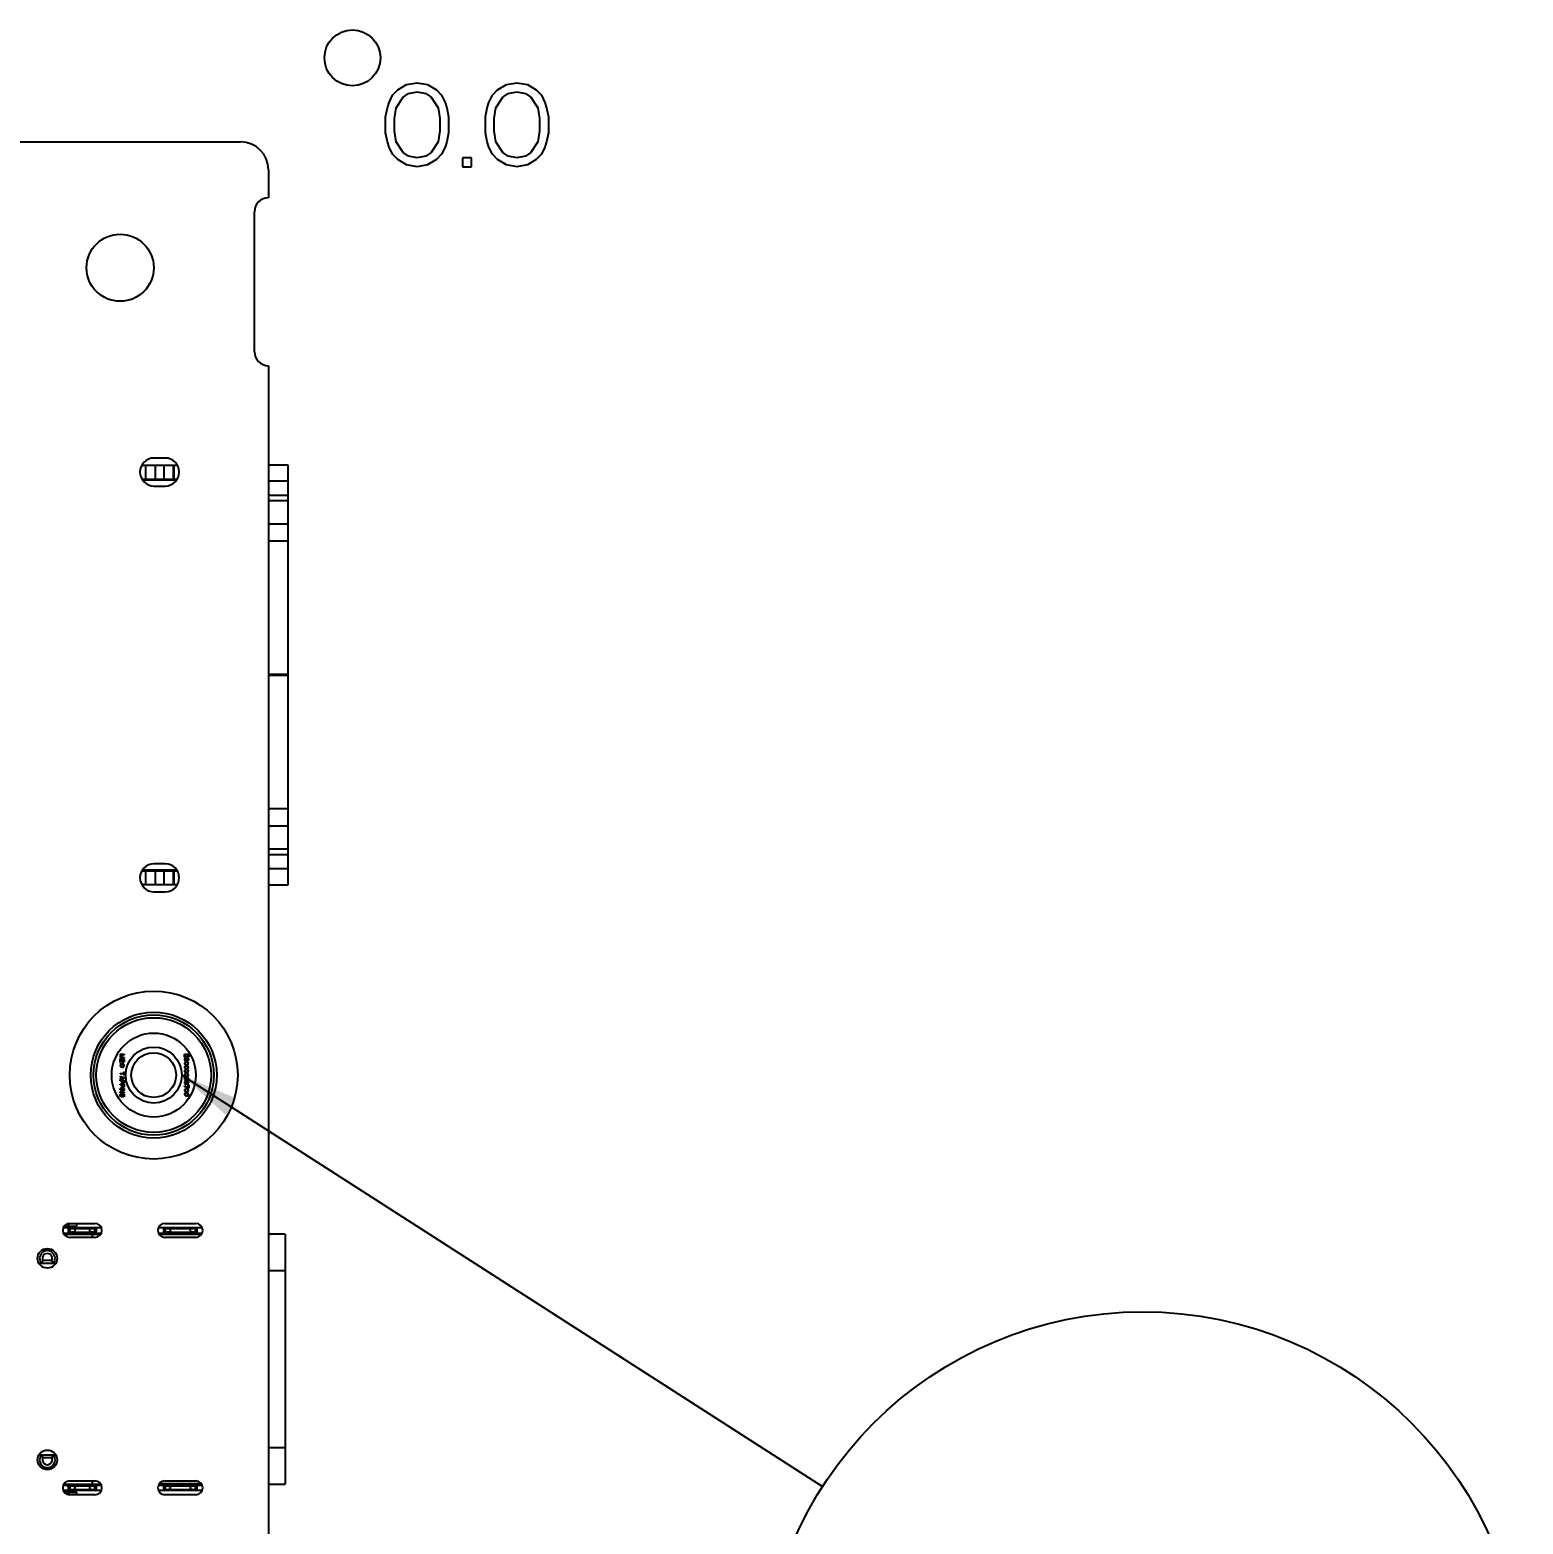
# Model space of a CAD drawing. Header units: millimetres. Extents: x 0 to 841, y 0 to 594.
# Drawn here: x 699.6 to 753, y 469 to 522.4 of the extents above; entities that cross this region are included whole.
import ezdxf

# ---------------------------------------------------------------- set-up
doc = ezdxf.new("R2010")
doc.units = ezdxf.units.MM
doc.header["$LTSCALE"] = 46.255
doc.layers.get('0').update_dxf_attribs({"linetype": 'CONTINUOUS'})
doc.layers.add('ASSEM_MEM', color=7, linetype='CONTINUOUS')
doc.layers.add('DETAIL', color=7, linetype='CONTINUOUS')
doc.styles.get("Standard").update_dxf_attribs({"font": 'txt', "width": 0.8})
doc.dimstyles.get("Standard").update_dxf_attribs({"dimtxt": 3, "dimasz": 2.1, "dimexe": 2, "dimexo": 1, "dimtad": 1, "dimzin": 0, "dimdsep": 46, "dimtxsty": 'STANDARD', "dimblk": '_FILLED', "dimblk1": '_FILLED', "dimblk2": '_FILLED', "dimcen": 0.09, "dimazin": 0, "dimtol": 1, "dimtp": 0.01, "dimtm": 0.01, "dimtfac": 1, "dimtofl": 0, "dimtmove": 0, "dimatfit": 3, "dimldrblk": '_FILLED', "dimfxl": 1, "dimtolj": 1, "dimtzin": 0, "dimarcsym": 0})

# ---------------------------------------------------------------- blocks, each defined once
blk = doc.blocks.new('_FILLED')
at = {"color": 0, "linetype": 'BYBLOCK'}
blk.add_solid([(0, 0), (-1, 0.167), (-1, -0.167)], dxfattribs=at)
blk = doc.blocks.new('BALLOON_BL30', base_point=(739.403, 462.985))
at = {"layer": 'DETAIL', "color": 7, "linetype": 'CONTINUOUS'}
blk.add_circle((739.403, 462.985), 13.593, dxfattribs=at)
at = {"layer": 'DETAIL', "color": 7, "linetype": 'CONTINUOUS', "insert": (727.403, 464.485), "char_height": 3, "width": 24, "attachment_point": 1, "line_spacing_factor": 0.9}
blk.add_mtext('Standoff 5', dxfattribs=at)

msp = doc.modelspace()

# ---------------------------------------------------------------- linework, layer by layer
at = {"layer": 'ASSEM_MEM', "color": 40, "linetype": 'CONTINUOUS'}
for p, q in [((712.609, 520.051), (712.797, 520.243)), ((712.797, 520.243), (713.109, 520.434)), ((712.984, 519.987), (713.172, 520.115)), ((713.109, 520.434), (713.484, 520.498)), ((713.172, 520.115), (713.484, 520.179)), ((713.484, 520.498), (713.859, 520.434)), ((713.484, 520.179), (713.797, 520.115)), ((713.797, 520.115), (713.984, 519.987)), ((713.859, 520.434), (714.172, 520.243)), ((714.172, 520.243), (714.359, 520.051)), ((716.172, 520.051), (716.359, 520.243)), ((716.359, 520.243), (716.672, 520.434)), ((716.547, 519.987), (716.734, 520.115)), ((716.672, 520.434), (717.047, 520.498)), ((716.734, 520.115), (717.047, 520.179)), ((717.047, 520.498), (717.422, 520.434)), ((717.047, 520.179), (717.359, 520.115)), ((717.359, 520.115), (717.547, 519.987)), ((717.422, 520.434), (717.734, 520.243)), ((717.734, 520.243), (717.922, 520.051)), ((712.359, 519.285), (712.422, 519.605)), ((712.422, 519.605), (712.484, 519.796)), ((712.484, 519.796), (712.609, 520.051)), ((712.672, 519.222), (712.734, 519.605)), ((712.734, 519.605), (712.984, 519.987)), ((713.984, 519.987), (714.234, 519.605)), ((714.234, 519.605), (714.297, 519.222)), ((714.359, 520.051), (714.484, 519.796)), ((714.484, 519.796), (714.547, 519.605)), ((714.547, 519.605), (714.609, 519.285)), ((715.922, 519.285), (715.984, 519.605)), ((715.984, 519.605), (716.047, 519.796)), ((716.047, 519.796), (716.172, 520.051)), ((716.234, 519.222), (716.297, 519.605)), ((716.297, 519.605), (716.547, 519.987)), ((717.547, 519.987), (717.797, 519.605)), ((717.797, 519.605), (717.859, 519.222)), ((717.922, 520.051), (718.047, 519.796)), ((718.047, 519.796), (718.109, 519.605)), ((718.109, 519.605), (718.172, 519.285)), ((712.359, 518.711), (712.359, 519.285)), ((712.672, 518.775), (712.672, 519.222)), ((714.297, 519.222), (714.297, 518.775)), ((714.609, 519.285), (714.609, 518.711)), ((715.922, 518.711), (715.922, 519.285)), ((716.234, 518.775), (716.234, 519.222)), ((717.859, 519.222), (717.859, 518.775)), ((718.172, 519.285), (718.172, 518.711)), ((712.422, 518.392), (712.359, 518.711)), ((712.734, 518.392), (712.672, 518.775)), ((714.297, 518.775), (714.234, 518.392)), ((714.609, 518.711), (714.547, 518.392)), ((715.984, 518.392), (715.922, 518.711)), ((716.297, 518.392), (716.234, 518.775)), ((717.859, 518.775), (717.797, 518.392)), ((718.172, 518.711), (718.109, 518.392)), ((712.484, 518.2), (712.422, 518.392)), ((712.609, 517.945), (712.484, 518.2)), ((712.984, 518.009), (712.734, 518.392)), ((713.172, 517.881), (712.984, 518.009)), ((713.984, 518.009), (713.797, 517.881)), ((714.234, 518.392), (713.984, 518.009)), ((714.484, 518.2), (714.359, 517.945)), ((714.547, 518.392), (714.484, 518.2)), ((716.047, 518.2), (715.984, 518.392)), ((716.172, 517.945), (716.047, 518.2)), ((716.547, 518.009), (716.297, 518.392)), ((716.734, 517.881), (716.547, 518.009)), ((717.547, 518.009), (717.359, 517.881)), ((717.797, 518.392), (717.547, 518.009)), ((718.047, 518.2), (717.922, 517.945)), ((718.109, 518.392), (718.047, 518.2)), ((712.797, 517.753), (712.609, 517.945)), ((713.109, 517.562), (712.797, 517.753)), ((713.484, 517.498), (713.109, 517.562)), ((713.484, 517.817), (713.172, 517.881)), ((713.797, 517.881), (713.484, 517.817)), ((713.859, 517.562), (713.484, 517.498)), ((714.172, 517.753), (713.859, 517.562)), ((714.359, 517.945), (714.172, 517.753)), ((715.422, 517.817), (715.109, 517.817)), ((715.109, 517.817), (715.109, 517.498)), ((715.109, 517.498), (715.422, 517.498)), ((715.422, 517.498), (715.422, 517.817)), ((716.359, 517.753), (716.172, 517.945)), ((716.672, 517.562), (716.359, 517.753)), ((717.047, 517.498), (716.672, 517.562)), ((717.047, 517.817), (716.734, 517.881)), ((717.359, 517.881), (717.047, 517.817)), ((717.422, 517.562), (717.047, 517.498)), ((717.734, 517.753), (717.422, 517.562)), ((717.922, 517.945), (717.734, 517.753))]:
    msp.add_line(p, q, dxfattribs=at)
at = {"layer": 'ASSEM_MEM', "color": 3, "linetype": 'CONTINUOUS'}
for p, q in [((539.172, 518.388), (707.172, 518.388)), ((708.172, 517.388), (708.172, 516.388)), ((707.672, 510.888), (707.672, 515.888)), ((708.172, 510.388), (708.172, 448.388)), ((704.482, 507.088), (704.082, 507.088)), ((704.082, 506.088), (704.482, 506.088)), ((704.482, 492.588), (704.082, 492.588)), ((704.082, 491.588), (704.482, 491.588)), ((701.072, 479.738), (701.972, 479.738)), ((704.472, 479.738), (705.572, 479.738)), ((701.972, 479.238), (701.072, 479.238)), ((705.572, 479.238), (704.472, 479.238)), ((701.072, 470.538), (701.972, 470.538)), ((704.472, 470.538), (705.572, 470.538)), ((701.972, 470.038), (701.072, 470.038)), ((705.572, 470.038), (704.472, 470.038))]:
    msp.add_line(p, q, dxfattribs=at)
at = {"layer": 'ASSEM_MEM', "color": 7, "linetype": 'CONTINUOUS'}
for p, q in [((703.661, 506.838), (704.902, 506.838)), ((703.782, 506.838), (703.782, 506.338)), ((704.132, 506.338), (704.132, 506.838)), ((704.432, 506.838), (704.432, 506.338)), ((704.782, 506.338), (704.782, 506.838)), ((704.799, 506.338), (704.799, 506.838)), ((708.872, 506.838), (708.172, 506.838)), ((708.872, 491.838), (708.872, 506.838)), ((703.661, 506.338), (704.902, 506.338)), ((703.673, 506.313), (704.89, 506.313)), ((708.172, 506.273), (708.872, 506.273)), ((708.872, 505.753), (708.172, 505.753)), ((708.172, 505.571), (708.872, 505.571)), ((708.872, 504.728), (708.172, 504.728)), ((708.172, 504.128), (708.872, 504.128)), ((708.872, 499.348), (708.172, 499.348)), ((708.172, 499.328), (708.872, 499.328)), ((708.622, 499.348), (708.622, 499.328)), ((708.872, 494.549), (708.172, 494.549)), ((708.172, 493.948), (708.872, 493.948)), ((708.872, 493.106), (708.172, 493.106)), ((708.172, 492.923), (708.872, 492.923)), ((703.661, 492.338), (704.902, 492.338)), ((704.89, 492.363), (703.673, 492.363)), ((703.782, 492.338), (703.782, 491.838)), ((704.132, 491.838), (704.132, 492.338)), ((704.432, 492.338), (704.432, 491.838)), ((704.782, 491.838), (704.782, 492.338)), ((704.799, 491.838), (704.799, 492.338)), ((708.872, 492.403), (708.172, 492.403)), ((704.902, 491.838), (703.661, 491.838)), ((708.172, 491.838), (708.872, 491.838)), ((700.849, 479.588), (702.195, 479.588)), ((700.88, 479.638), (701.322, 479.638)), ((701.022, 479.725), (701.022, 479.638)), ((701.022, 479.588), (701.022, 479.388)), ((701.032, 479.388), (701.032, 479.588)), ((701.076, 479.575), (701.054, 479.588)), ((701.076, 479.575), (701.076, 479.401)), ((701.778, 479.548), (701.266, 479.548)), ((701.266, 479.428), (701.266, 479.548)), ((701.322, 479.638), (701.322, 479.738)), ((701.778, 479.548), (701.778, 479.428)), ((701.99, 479.588), (701.967, 479.575)), ((701.967, 479.401), (701.967, 479.575)), ((702.012, 479.588), (702.012, 479.388)), ((702.022, 479.388), (702.022, 479.588)), ((704.247, 479.588), (705.795, 479.588)), ((704.422, 479.588), (704.422, 479.388)), ((704.432, 479.388), (704.432, 479.588)), ((704.476, 479.575), (704.454, 479.588)), ((704.476, 479.575), (704.476, 479.401)), ((705.378, 479.548), (704.666, 479.548)), ((704.666, 479.428), (704.666, 479.548)), ((705.378, 479.548), (705.378, 479.428)), ((705.59, 479.588), (705.567, 479.575)), ((705.567, 479.401), (705.567, 479.575)), ((705.612, 479.588), (705.612, 479.388)), ((705.622, 479.388), (705.622, 479.588)), ((700.849, 479.388), (702.195, 479.388)), ((700.86, 479.358), (702.183, 479.358)), ((701.002, 479.358), (701.002, 479.388)), ((701.054, 479.388), (701.076, 479.401)), ((701.266, 479.428), (701.778, 479.428)), ((701.282, 479.388), (701.282, 479.358)), ((701.482, 479.358), (701.482, 479.388)), ((701.872, 479.358), (701.872, 479.238)), ((701.967, 479.401), (701.99, 479.388)), ((704.247, 479.388), (705.795, 479.388)), ((704.712, 479.358), (704.26, 479.358)), ((705.712, 479.338), (704.28, 479.338)), ((704.454, 479.388), (704.476, 479.401)), ((704.666, 479.428), (705.378, 479.428)), ((704.712, 479.388), (704.712, 479.338)), ((704.912, 479.338), (704.912, 479.388)), ((705.512, 479.388), (705.512, 479.338)), ((705.567, 479.401), (705.59, 479.388)), ((705.712, 479.287), (705.712, 479.388)), ((705.783, 479.358), (705.712, 479.358)), ((708.772, 479.358), (708.172, 479.358)), ((708.772, 479.358), (708.772, 470.418)), ((699.969, 478.313), (700.575, 478.313)), ((700.43, 478.413), (700.114, 478.413)), ((708.172, 478.058), (708.772, 478.058)), ((708.772, 471.718), (708.172, 471.718)), ((699.969, 471.463), (700.575, 471.463)), ((700.43, 471.363), (700.114, 471.363)), ((701.872, 470.538), (701.872, 470.418)), ((704.28, 470.438), (705.712, 470.438)), ((704.712, 470.438), (704.712, 470.388)), ((704.912, 470.388), (704.912, 470.438)), ((705.512, 470.438), (705.512, 470.388)), ((705.712, 470.388), (705.712, 470.49)), ((700.849, 470.388), (702.195, 470.388)), ((702.195, 470.188), (700.849, 470.188)), ((700.86, 470.418), (702.183, 470.418)), ((700.88, 470.138), (701.322, 470.138)), ((701.002, 470.388), (701.002, 470.418)), ((701.022, 470.388), (701.022, 470.188)), ((701.022, 470.138), (701.022, 470.052)), ((701.032, 470.188), (701.032, 470.388)), ((701.076, 470.375), (701.054, 470.388)), ((701.054, 470.188), (701.076, 470.201)), ((701.076, 470.375), (701.076, 470.201)), ((701.778, 470.348), (701.266, 470.348)), ((701.266, 470.228), (701.266, 470.348)), ((701.266, 470.228), (701.778, 470.228)), ((701.282, 470.418), (701.282, 470.388)), ((701.322, 470.038), (701.322, 470.138)), ((701.482, 470.388), (701.482, 470.418)), ((701.778, 470.348), (701.778, 470.228)), ((701.99, 470.388), (701.967, 470.375)), ((701.967, 470.201), (701.967, 470.375)), ((701.967, 470.201), (701.99, 470.188)), ((702.012, 470.388), (702.012, 470.188)), ((702.022, 470.188), (702.022, 470.388)), ((704.247, 470.388), (705.795, 470.388)), ((705.795, 470.188), (704.247, 470.188)), ((704.26, 470.418), (704.712, 470.418)), ((704.422, 470.388), (704.422, 470.188)), ((704.432, 470.188), (704.432, 470.388)), ((704.476, 470.375), (704.454, 470.388)), ((704.454, 470.188), (704.476, 470.201)), ((704.476, 470.375), (704.476, 470.201)), ((705.378, 470.348), (704.666, 470.348)), ((704.666, 470.228), (704.666, 470.348)), ((704.666, 470.228), (705.378, 470.228)), ((705.378, 470.348), (705.378, 470.228)), ((705.59, 470.388), (705.567, 470.375)), ((705.567, 470.201), (705.567, 470.375)), ((705.567, 470.201), (705.59, 470.188)), ((705.612, 470.388), (705.612, 470.188)), ((705.622, 470.188), (705.622, 470.388)), ((705.712, 470.418), (705.783, 470.418)), ((708.172, 470.418), (708.772, 470.418))]:
    msp.add_line(p, q, dxfattribs=at)
at = {"layer": 'ASSEM_MEM', "color": 1, "linetype": 'CONTINUOUS'}
for p, q in [((702.872, 485.788), (703.022, 485.788)), ((702.872, 485.769), (702.872, 485.788)), ((702.872, 485.726), (702.99, 485.769)), ((702.99, 485.769), (702.872, 485.769)), ((702.872, 485.701), (702.872, 485.726)), ((702.99, 485.657), (702.872, 485.701)), ((702.872, 485.657), (702.99, 485.657)), ((702.872, 485.638), (702.872, 485.657)), ((703.022, 485.638), (702.872, 485.638)), ((702.872, 485.613), (702.888, 485.613)), ((702.872, 485.501), (702.872, 485.613)), ((702.888, 485.501), (702.872, 485.501)), ((702.872, 485.476), (702.888, 485.476)), ((702.872, 485.46), (702.872, 485.476)), ((702.888, 485.46), (702.872, 485.46)), ((702.875, 485.398), (702.872, 485.379)), ((702.885, 485.413), (702.875, 485.398)), ((702.894, 485.423), (702.885, 485.413)), ((703.022, 485.76), (702.888, 485.713)), ((702.888, 485.713), (703.022, 485.666)), ((702.888, 485.613), (702.968, 485.526)), ((702.888, 485.588), (702.888, 485.501)), ((702.958, 485.51), (702.888, 485.588)), ((702.888, 485.476), (702.888, 485.46)), ((702.891, 485.394), (702.888, 485.379)), ((702.897, 485.404), (702.891, 485.394)), ((702.907, 485.429), (702.894, 485.423)), ((702.917, 485.416), (702.897, 485.404)), ((702.917, 485.432), (702.907, 485.429)), ((702.933, 485.435), (702.917, 485.432)), ((702.936, 485.419), (702.917, 485.416)), ((702.961, 485.435), (702.933, 485.435)), ((702.958, 485.419), (702.936, 485.419)), ((702.968, 485.504), (702.958, 485.51)), ((702.977, 485.416), (702.958, 485.419)), ((702.977, 485.432), (702.961, 485.435)), ((702.968, 485.526), (702.98, 485.519)), ((702.98, 485.501), (702.968, 485.504)), ((702.987, 485.429), (702.977, 485.432)), ((702.996, 485.404), (702.977, 485.416)), ((702.98, 485.519), (702.987, 485.519)), ((702.987, 485.501), (702.98, 485.501)), ((702.987, 485.61), (703, 485.607)), ((702.987, 485.594), (702.987, 485.61)), ((702.996, 485.588), (702.987, 485.594)), ((702.987, 485.519), (702.996, 485.526)), ((703, 485.504), (702.987, 485.501)), ((703, 485.423), (702.987, 485.429)), ((703.003, 485.579), (702.996, 485.588)), ((702.996, 485.526), (703.003, 485.535)), ((703.003, 485.394), (702.996, 485.404)), ((703, 485.607), (703.012, 485.594)), ((703.012, 485.516), (703, 485.504)), ((703.009, 485.413), (703, 485.423)), ((703.006, 485.563), (703.003, 485.579)), ((703.003, 485.535), (703.006, 485.551)), ((703.006, 485.379), (703.003, 485.394)), ((703.006, 485.551), (703.006, 485.563)), ((703.019, 485.398), (703.009, 485.413)), ((703.012, 485.594), (703.019, 485.582)), ((703.019, 485.529), (703.012, 485.516)), ((703.019, 485.582), (703.022, 485.56)), ((703.022, 485.548), (703.019, 485.529)), ((703.022, 485.379), (703.019, 485.398)), ((703.022, 485.788), (703.022, 485.76)), ((703.022, 485.666), (703.022, 485.638)), ((703.022, 485.56), (703.022, 485.548)), ((705.172, 485.788), (705.322, 485.788)), ((705.172, 485.676), (705.172, 485.788)), ((705.191, 485.676), (705.172, 485.676)), ((705.175, 485.623), (705.172, 485.607)), ((705.172, 485.607), (705.172, 485.582)), ((705.172, 485.582), (705.175, 485.566)), ((705.175, 485.473), (705.172, 485.454)), ((705.172, 485.454), (705.175, 485.435)), ((705.185, 485.638), (705.175, 485.623)), ((705.175, 485.566), (705.181, 485.554)), ((705.185, 485.488), (705.175, 485.473)), ((705.175, 485.435), (705.185, 485.419)), ((705.181, 485.554), (705.194, 485.541)), ((705.201, 485.648), (705.185, 485.638)), ((705.194, 485.498), (705.185, 485.488)), ((705.185, 485.419), (705.194, 485.41)), ((705.191, 485.469), (705.188, 485.454)), ((705.188, 485.454), (705.191, 485.438)), ((705.242, 485.769), (705.191, 485.769)), ((705.191, 485.769), (705.191, 485.676)), ((705.191, 485.607), (705.194, 485.619)), ((705.191, 485.582), (705.191, 485.607)), ((705.194, 485.569), (705.191, 485.582)), ((705.197, 485.479), (705.191, 485.469)), ((705.191, 485.438), (705.197, 485.429)), ((705.194, 485.619), (705.204, 485.629)), ((705.201, 485.56), (705.194, 485.569)), ((705.194, 485.541), (705.207, 485.535)), ((705.207, 485.504), (705.194, 485.498)), ((705.194, 485.41), (705.207, 485.404)), ((705.217, 485.491), (705.197, 485.479)), ((705.197, 485.429), (705.217, 485.416)), ((705.213, 485.651), (705.201, 485.648)), ((705.21, 485.554), (705.201, 485.56)), ((705.204, 485.629), (705.213, 485.632)), ((705.207, 485.535), (705.223, 485.535)), ((705.217, 485.507), (705.207, 485.504)), ((705.207, 485.404), (705.217, 485.401)), ((705.22, 485.554), (705.21, 485.554)), ((705.213, 485.632), (705.213, 485.651)), ((705.233, 485.51), (705.217, 485.507)), ((705.236, 485.494), (705.217, 485.491)), ((705.217, 485.416), (705.236, 485.413)), ((705.217, 485.401), (705.233, 485.398)), ((705.229, 485.56), (705.22, 485.554)), ((705.223, 485.535), (705.236, 485.541)), ((705.236, 485.569), (705.229, 485.56)), ((705.261, 485.51), (705.233, 485.51)), ((705.233, 485.398), (705.261, 485.398)), ((705.239, 485.582), (705.236, 485.569)), ((705.236, 485.541), (705.248, 485.554)), ((705.258, 485.494), (705.236, 485.494)), ((705.236, 485.413), (705.258, 485.413)), ((705.242, 485.613), (705.239, 485.601)), ((705.239, 485.601), (705.239, 485.582)), ((705.242, 485.688), (705.242, 485.769)), ((705.261, 485.688), (705.242, 485.688)), ((705.248, 485.626), (705.242, 485.613)), ((705.261, 485.638), (705.248, 485.626)), ((705.248, 485.554), (705.255, 485.566)), ((705.255, 485.566), (705.258, 485.582)), ((705.258, 485.601), (705.261, 485.61)), ((705.258, 485.582), (705.258, 485.601)), ((705.277, 485.491), (705.258, 485.494)), ((705.258, 485.413), (705.277, 485.416)), ((705.303, 485.769), (705.261, 485.769)), ((705.261, 485.769), (705.261, 485.688)), ((705.274, 485.641), (705.261, 485.638)), ((705.261, 485.61), (705.268, 485.619)), ((705.277, 485.507), (705.261, 485.51)), ((705.261, 485.398), (705.277, 485.401)), ((705.268, 485.619), (705.277, 485.623)), ((705.287, 485.641), (705.274, 485.641)), ((705.277, 485.623), (705.284, 485.623)), ((705.287, 485.504), (705.277, 485.507)), ((705.296, 485.479), (705.277, 485.491)), ((705.277, 485.416), (705.296, 485.429)), ((705.277, 485.401), (705.287, 485.404)), ((705.284, 485.623), (705.293, 485.619)), ((705.3, 485.638), (705.287, 485.641)), ((705.293, 485.566), (705.287, 485.563)), ((705.287, 485.563), (705.287, 485.544)), ((705.287, 485.544), (705.296, 485.548)), ((705.3, 485.498), (705.287, 485.504)), ((705.287, 485.404), (705.3, 485.41)), ((705.293, 485.619), (705.3, 485.61)), ((705.3, 485.573), (705.293, 485.566)), ((705.296, 485.548), (705.309, 485.557)), ((705.303, 485.469), (705.296, 485.479)), ((705.296, 485.429), (705.303, 485.438)), ((705.312, 485.626), (705.3, 485.638)), ((705.3, 485.61), (705.303, 485.601)), ((705.303, 485.582), (705.3, 485.573)), ((705.309, 485.488), (705.3, 485.498)), ((705.3, 485.41), (705.309, 485.419)), ((705.303, 485.676), (705.303, 485.769)), ((705.322, 485.676), (705.303, 485.676)), ((705.303, 485.601), (705.303, 485.582)), ((705.306, 485.454), (705.303, 485.469)), ((705.303, 485.438), (705.306, 485.454)), ((705.309, 485.557), (705.319, 485.569)), ((705.319, 485.473), (705.309, 485.488)), ((705.309, 485.419), (705.319, 485.435)), ((705.319, 485.613), (705.312, 485.626)), ((705.322, 485.601), (705.319, 485.613)), ((705.319, 485.569), (705.322, 485.585)), ((705.322, 485.454), (705.319, 485.473)), ((705.319, 485.435), (705.322, 485.454)), ((705.322, 485.788), (705.322, 485.676)), ((705.322, 485.585), (705.322, 485.601)), ((702.872, 485.379), (702.875, 485.36)), ((702.872, 485.098), (703.006, 485.098)), ((702.872, 485.079), (702.872, 485.098)), ((703.006, 485.079), (702.872, 485.079)), ((702.872, 484.985), (702.872, 485.004)), ((702.872, 485.004), (703.022, 484.954)), ((702.91, 484.973), (702.872, 484.985)), ((703.022, 484.929), (702.872, 484.879)), ((702.872, 484.898), (702.91, 484.91)), ((702.872, 484.879), (702.872, 484.898)), ((702.872, 484.854), (703.022, 484.854)), ((702.872, 484.835), (702.872, 484.854)), ((702.875, 485.36), (702.885, 485.344)), ((702.885, 485.344), (702.894, 485.335)), ((702.888, 485.379), (702.891, 485.363)), ((702.891, 485.363), (702.897, 485.354)), ((702.894, 485.335), (702.907, 485.329)), ((702.897, 485.354), (702.917, 485.341)), ((702.907, 485.329), (702.917, 485.326)), ((702.91, 484.91), (702.91, 484.973)), ((702.917, 485.341), (702.936, 485.338)), ((702.917, 485.326), (702.933, 485.323)), ((702.923, 484.913), (702.923, 484.969)), ((702.923, 484.969), (703.009, 484.941)), ((703.009, 484.941), (702.923, 484.913)), ((702.933, 485.323), (702.961, 485.323)), ((702.936, 485.338), (702.958, 485.338)), ((702.958, 485.338), (702.977, 485.341)), ((702.961, 485.323), (702.977, 485.326)), ((702.977, 485.341), (702.996, 485.354)), ((702.977, 485.326), (702.987, 485.329)), ((702.987, 485.329), (703, 485.335)), ((702.996, 485.354), (703.003, 485.363)), ((703, 485.335), (703.009, 485.344)), ((703.003, 485.363), (703.006, 485.379)), ((703.006, 485.148), (703.022, 485.148)), ((703.006, 485.098), (703.006, 485.148)), ((703.006, 485.029), (703.006, 485.079)), ((703.022, 485.029), (703.006, 485.029)), ((703.009, 485.344), (703.019, 485.36)), ((703.019, 485.36), (703.022, 485.379)), ((703.022, 485.148), (703.022, 485.029)), ((703.022, 484.954), (703.022, 484.929)), ((703.022, 484.854), (703.022, 484.779)), ((705.175, 485.335), (705.172, 485.316)), ((705.172, 485.316), (705.175, 485.298)), ((705.175, 485.198), (705.172, 485.179)), ((705.172, 485.179), (705.175, 485.16)), ((705.175, 485.06), (705.172, 485.041)), ((705.172, 485.041), (705.175, 485.023)), ((705.175, 484.923), (705.172, 484.904)), ((705.172, 484.904), (705.175, 484.885)), ((705.185, 485.351), (705.175, 485.335)), ((705.175, 485.298), (705.185, 485.282)), ((705.185, 485.213), (705.175, 485.198)), ((705.175, 485.16), (705.185, 485.144)), ((705.185, 485.076), (705.175, 485.06)), ((705.175, 485.023), (705.185, 485.007)), ((705.185, 484.938), (705.175, 484.923)), ((705.175, 484.885), (705.185, 484.869)), ((705.194, 485.36), (705.185, 485.351)), ((705.185, 485.282), (705.194, 485.273)), ((705.194, 485.223), (705.185, 485.213)), ((705.185, 485.144), (705.194, 485.135)), ((705.194, 485.085), (705.185, 485.076)), ((705.185, 485.007), (705.194, 484.998)), ((705.194, 484.948), (705.185, 484.938)), ((705.185, 484.869), (705.194, 484.86)), ((705.191, 485.332), (705.188, 485.316)), ((705.188, 485.316), (705.191, 485.301)), ((705.191, 485.194), (705.188, 485.179)), ((705.188, 485.179), (705.191, 485.163)), ((705.191, 485.057), (705.188, 485.041)), ((705.188, 485.041), (705.191, 485.026)), ((705.191, 484.919), (705.188, 484.904)), ((705.188, 484.904), (705.191, 484.888)), ((705.197, 485.341), (705.191, 485.332)), ((705.191, 485.301), (705.197, 485.291)), ((705.197, 485.204), (705.191, 485.194)), ((705.191, 485.163), (705.197, 485.154)), ((705.197, 485.066), (705.191, 485.057)), ((705.191, 485.026), (705.197, 485.016)), ((705.197, 484.929), (705.191, 484.919)), ((705.191, 484.888), (705.197, 484.879)), ((705.207, 485.366), (705.194, 485.36)), ((705.194, 485.273), (705.207, 485.266)), ((705.207, 485.229), (705.194, 485.223)), ((705.194, 485.135), (705.207, 485.129)), ((705.207, 485.091), (705.194, 485.085)), ((705.194, 484.998), (705.207, 484.991)), ((705.207, 484.954), (705.194, 484.948)), ((705.194, 484.86), (705.207, 484.854)), ((705.217, 485.354), (705.197, 485.341)), ((705.197, 485.291), (705.217, 485.279)), ((705.217, 485.216), (705.197, 485.204)), ((705.197, 485.154), (705.217, 485.141)), ((705.217, 485.079), (705.197, 485.066)), ((705.197, 485.016), (705.217, 485.004)), ((705.217, 484.941), (705.197, 484.929)), ((705.197, 484.879), (705.217, 484.866)), ((705.217, 485.369), (705.207, 485.366)), ((705.207, 485.266), (705.217, 485.263)), ((705.217, 485.232), (705.207, 485.229)), ((705.207, 485.129), (705.217, 485.126)), ((705.217, 485.094), (705.207, 485.091)), ((705.207, 484.991), (705.217, 484.988)), ((705.217, 484.957), (705.207, 484.954)), ((705.207, 484.854), (705.217, 484.851)), ((705.233, 485.373), (705.217, 485.369)), ((705.236, 485.357), (705.217, 485.354)), ((705.217, 485.279), (705.236, 485.276)), ((705.217, 485.263), (705.233, 485.26)), ((705.233, 485.235), (705.217, 485.232)), ((705.236, 485.219), (705.217, 485.216)), ((705.217, 485.141), (705.236, 485.138)), ((705.217, 485.126), (705.233, 485.123)), ((705.233, 485.098), (705.217, 485.094)), ((705.236, 485.082), (705.217, 485.079)), ((705.217, 485.004), (705.236, 485.001)), ((705.217, 484.988), (705.233, 484.985)), ((705.233, 484.96), (705.217, 484.957)), ((705.236, 484.944), (705.217, 484.941)), ((705.217, 484.866), (705.236, 484.863)), ((705.217, 484.851), (705.233, 484.848)), ((705.261, 485.373), (705.233, 485.373)), ((705.233, 485.26), (705.261, 485.26)), ((705.261, 485.235), (705.233, 485.235)), ((705.233, 485.123), (705.261, 485.123)), ((705.261, 485.098), (705.233, 485.098)), ((705.233, 484.985), (705.261, 484.985)), ((705.261, 484.96), (705.233, 484.96)), ((705.258, 485.357), (705.236, 485.357)), ((705.236, 485.276), (705.258, 485.276)), ((705.258, 485.219), (705.236, 485.219)), ((705.236, 485.138), (705.258, 485.138)), ((705.258, 485.082), (705.236, 485.082)), ((705.236, 485.001), (705.258, 485.001)), ((705.258, 484.944), (705.236, 484.944)), ((705.236, 484.863), (705.258, 484.863)), ((705.277, 485.354), (705.258, 485.357)), ((705.258, 485.276), (705.277, 485.279)), ((705.277, 485.216), (705.258, 485.219)), ((705.258, 485.138), (705.277, 485.141)), ((705.277, 485.079), (705.258, 485.082)), ((705.258, 485.001), (705.277, 485.004)), ((705.277, 484.941), (705.258, 484.944)), ((705.258, 484.863), (705.277, 484.866)), ((705.277, 485.369), (705.261, 485.373)), ((705.261, 485.26), (705.277, 485.263)), ((705.277, 485.232), (705.261, 485.235)), ((705.261, 485.123), (705.277, 485.126)), ((705.277, 485.094), (705.261, 485.098)), ((705.261, 484.985), (705.277, 484.988)), ((705.277, 484.957), (705.261, 484.96)), ((705.261, 484.848), (705.277, 484.851)), ((705.287, 485.366), (705.277, 485.369)), ((705.296, 485.341), (705.277, 485.354)), ((705.277, 485.279), (705.296, 485.291)), ((705.277, 485.263), (705.287, 485.266)), ((705.287, 485.229), (705.277, 485.232)), ((705.296, 485.204), (705.277, 485.216)), ((705.277, 485.141), (705.296, 485.154)), ((705.277, 485.126), (705.287, 485.129)), ((705.287, 485.091), (705.277, 485.094)), ((705.296, 485.066), (705.277, 485.079)), ((705.277, 485.004), (705.296, 485.016)), ((705.277, 484.988), (705.287, 484.991)), ((705.287, 484.954), (705.277, 484.957)), ((705.296, 484.929), (705.277, 484.941)), ((705.277, 484.866), (705.296, 484.879)), ((705.277, 484.851), (705.287, 484.854)), ((705.3, 485.36), (705.287, 485.366)), ((705.287, 485.266), (705.3, 485.273)), ((705.3, 485.223), (705.287, 485.229)), ((705.287, 485.129), (705.3, 485.135)), ((705.3, 485.085), (705.287, 485.091)), ((705.287, 484.991), (705.3, 484.998)), ((705.3, 484.948), (705.287, 484.954)), ((705.287, 484.854), (705.3, 484.86)), ((705.303, 485.332), (705.296, 485.341)), ((705.296, 485.291), (705.303, 485.301)), ((705.303, 485.194), (705.296, 485.204)), ((705.296, 485.154), (705.303, 485.163)), ((705.303, 485.057), (705.296, 485.066)), ((705.296, 485.016), (705.303, 485.026)), ((705.303, 484.919), (705.296, 484.929)), ((705.296, 484.879), (705.303, 484.888)), ((705.309, 485.351), (705.3, 485.36)), ((705.3, 485.273), (705.309, 485.282)), ((705.309, 485.213), (705.3, 485.223)), ((705.3, 485.135), (705.309, 485.144)), ((705.309, 485.076), (705.3, 485.085)), ((705.3, 484.998), (705.309, 485.007)), ((705.309, 484.938), (705.3, 484.948)), ((705.3, 484.86), (705.309, 484.869)), ((705.306, 485.316), (705.303, 485.332)), ((705.303, 485.301), (705.306, 485.316)), ((705.306, 485.179), (705.303, 485.194)), ((705.303, 485.163), (705.306, 485.179)), ((705.306, 485.041), (705.303, 485.057)), ((705.303, 485.026), (705.306, 485.041)), ((705.306, 484.904), (705.303, 484.919)), ((705.303, 484.888), (705.306, 484.904)), ((705.319, 485.335), (705.309, 485.351)), ((705.309, 485.282), (705.319, 485.298)), ((705.319, 485.198), (705.309, 485.213)), ((705.309, 485.144), (705.319, 485.16)), ((705.319, 485.06), (705.309, 485.076)), ((705.309, 485.007), (705.319, 485.023)), ((705.319, 484.923), (705.309, 484.938)), ((705.309, 484.869), (705.319, 484.885)), ((705.322, 485.316), (705.319, 485.335)), ((705.319, 485.298), (705.322, 485.316)), ((705.322, 485.179), (705.319, 485.198)), ((705.319, 485.16), (705.322, 485.179)), ((705.322, 485.041), (705.319, 485.06)), ((705.319, 485.023), (705.322, 485.041)), ((705.322, 484.904), (705.319, 484.923)), ((705.319, 484.885), (705.322, 484.904)), ((702.939, 484.835), (702.872, 484.835)), ((702.872, 484.713), (703.022, 484.713)), ((702.872, 484.694), (702.872, 484.713)), ((702.939, 484.694), (702.872, 484.694)), ((702.872, 484.573), (703.022, 484.573)), ((702.872, 484.554), (702.872, 484.573)), ((703.022, 484.554), (702.872, 484.554)), ((702.872, 484.529), (703.022, 484.529)), ((702.872, 484.51), (702.872, 484.529)), ((702.872, 484.432), (703.003, 484.51)), ((703.003, 484.51), (702.872, 484.51)), ((702.872, 484.404), (702.872, 484.432)), ((703.022, 484.404), (702.872, 484.404)), ((702.872, 484.329), (702.875, 484.344)), ((702.872, 484.301), (702.872, 484.329)), ((702.875, 484.344), (702.881, 484.357)), ((702.881, 484.357), (702.894, 484.369)), ((702.894, 484.341), (702.891, 484.329)), ((702.891, 484.329), (702.891, 484.301)), ((703.022, 484.501), (702.894, 484.423)), ((702.894, 484.423), (703.022, 484.423)), ((702.894, 484.369), (702.907, 484.376)), ((702.901, 484.351), (702.894, 484.341)), ((702.91, 484.357), (702.901, 484.351)), ((702.907, 484.376), (702.923, 484.379)), ((702.923, 484.36), (702.91, 484.357)), ((702.923, 484.379), (702.971, 484.379)), ((702.971, 484.36), (702.923, 484.36)), ((702.939, 484.779), (702.939, 484.835)), ((702.942, 484.763), (702.939, 484.779)), ((702.939, 484.638), (702.939, 484.694)), ((702.942, 484.623), (702.939, 484.638)), ((702.952, 484.751), (702.942, 484.763)), ((702.952, 484.61), (702.942, 484.623)), ((702.964, 484.741), (702.952, 484.751)), ((702.964, 484.601), (702.952, 484.61)), ((703.006, 484.835), (702.958, 484.835)), ((702.958, 484.835), (702.958, 484.776)), ((702.958, 484.776), (702.961, 484.766)), ((703.006, 484.694), (702.958, 484.694)), ((702.958, 484.694), (702.958, 484.635)), ((702.958, 484.635), (702.961, 484.626)), ((702.961, 484.766), (702.968, 484.76)), ((702.961, 484.626), (702.968, 484.619)), ((702.974, 484.738), (702.964, 484.741)), ((702.974, 484.598), (702.964, 484.601)), ((702.968, 484.76), (702.977, 484.757)), ((702.968, 484.619), (702.977, 484.616)), ((702.971, 484.379), (702.987, 484.376)), ((702.984, 484.357), (702.971, 484.36)), ((702.987, 484.738), (702.974, 484.738)), ((702.987, 484.598), (702.974, 484.598)), ((702.977, 484.757), (702.987, 484.757)), ((702.977, 484.616), (702.987, 484.616)), ((702.993, 484.351), (702.984, 484.357)), ((702.987, 484.757), (702.996, 484.76)), ((702.996, 484.741), (702.987, 484.738)), ((702.987, 484.616), (702.996, 484.619)), ((702.996, 484.601), (702.987, 484.598)), ((702.987, 484.376), (703, 484.369)), ((703, 484.341), (702.993, 484.351)), ((702.996, 484.76), (703.003, 484.766)), ((703.009, 484.751), (702.996, 484.741)), ((702.996, 484.619), (703.003, 484.626)), ((703.009, 484.61), (702.996, 484.601)), ((703, 484.369), (703.012, 484.357)), ((703.003, 484.329), (703, 484.341)), ((703.003, 484.766), (703.006, 484.776)), ((703.003, 484.626), (703.006, 484.635)), ((703.003, 484.301), (703.003, 484.329)), ((703.006, 484.776), (703.006, 484.835)), ((703.006, 484.635), (703.006, 484.694)), ((703.019, 484.763), (703.009, 484.751)), ((703.019, 484.623), (703.009, 484.61)), ((703.012, 484.357), (703.019, 484.344)), ((703.022, 484.779), (703.019, 484.763)), ((703.022, 484.638), (703.019, 484.623)), ((703.019, 484.344), (703.022, 484.329)), ((703.022, 484.713), (703.022, 484.638)), ((703.022, 484.573), (703.022, 484.554)), ((703.022, 484.529), (703.022, 484.501)), ((703.022, 484.423), (703.022, 484.404)), ((703.022, 484.329), (703.022, 484.301)), ((705.175, 484.791), (705.172, 484.776)), ((705.172, 484.776), (705.172, 484.757)), ((705.172, 484.757), (705.175, 484.741)), ((705.172, 484.635), (705.172, 484.654)), ((705.172, 484.654), (705.306, 484.591)), ((705.306, 484.573), (705.172, 484.635)), ((705.175, 484.51), (705.172, 484.491)), ((705.172, 484.491), (705.175, 484.473)), ((705.175, 484.373), (705.172, 484.354)), ((705.172, 484.354), (705.175, 484.335)), ((705.185, 484.807), (705.175, 484.791)), ((705.175, 484.741), (705.185, 484.726)), ((705.185, 484.526), (705.175, 484.51)), ((705.175, 484.473), (705.185, 484.457)), ((705.185, 484.388), (705.175, 484.373)), ((705.175, 484.335), (705.185, 484.319)), ((705.194, 484.816), (705.185, 484.807)), ((705.185, 484.726), (705.194, 484.716)), ((705.194, 484.535), (705.185, 484.526)), ((705.185, 484.457), (705.194, 484.448)), ((705.194, 484.398), (705.185, 484.388)), ((705.185, 484.319), (705.194, 484.31)), ((705.191, 484.785), (705.188, 484.773)), ((705.188, 484.773), (705.188, 484.76)), ((705.188, 484.76), (705.191, 484.748)), ((705.191, 484.507), (705.188, 484.491)), ((705.188, 484.491), (705.191, 484.476)), ((705.191, 484.369), (705.188, 484.354)), ((705.188, 484.354), (705.191, 484.338)), ((705.197, 484.798), (705.191, 484.785)), ((705.191, 484.748), (705.197, 484.735)), ((705.197, 484.516), (705.191, 484.507)), ((705.191, 484.476), (705.197, 484.466)), ((705.197, 484.379), (705.191, 484.369)), ((705.191, 484.338), (705.197, 484.329)), ((705.21, 484.823), (705.194, 484.816)), ((705.194, 484.716), (705.21, 484.71)), ((705.207, 484.541), (705.194, 484.535)), ((705.194, 484.448), (705.207, 484.441)), ((705.207, 484.404), (705.194, 484.398)), ((705.21, 484.807), (705.197, 484.798)), ((705.197, 484.735), (705.21, 484.726)), ((705.217, 484.529), (705.197, 484.516)), ((705.197, 484.466), (705.217, 484.454)), ((705.217, 484.391), (705.197, 484.379)), ((705.197, 484.329), (705.217, 484.316)), ((705.217, 484.544), (705.207, 484.541)), ((705.207, 484.441), (705.217, 484.438)), ((705.217, 484.407), (705.207, 484.404)), ((705.22, 484.823), (705.21, 484.823)), ((705.22, 484.807), (705.21, 484.807)), ((705.21, 484.726), (705.22, 484.726)), ((705.21, 484.71), (705.22, 484.71)), ((705.233, 484.548), (705.217, 484.544)), ((705.236, 484.532), (705.217, 484.529)), ((705.217, 484.454), (705.236, 484.451)), ((705.217, 484.438), (705.233, 484.435)), ((705.233, 484.41), (705.217, 484.407)), ((705.236, 484.394), (705.217, 484.391)), ((705.217, 484.316), (705.236, 484.313)), ((705.236, 484.816), (705.22, 484.823)), ((705.233, 484.798), (705.22, 484.807)), ((705.22, 484.726), (705.233, 484.735)), ((705.22, 484.71), (705.236, 484.716)), ((705.233, 484.848), (705.261, 484.848)), ((705.239, 484.785), (705.233, 484.798)), ((705.233, 484.735), (705.239, 484.748)), ((705.261, 484.548), (705.233, 484.548)), ((705.233, 484.435), (705.261, 484.435)), ((705.261, 484.41), (705.233, 484.41)), ((705.245, 484.804), (705.236, 484.816)), ((705.236, 484.716), (705.245, 484.729)), ((705.258, 484.532), (705.236, 484.532)), ((705.236, 484.451), (705.258, 484.451)), ((705.258, 484.394), (705.236, 484.394)), ((705.242, 484.773), (705.239, 484.785)), ((705.239, 484.748), (705.242, 484.76)), ((705.242, 484.76), (705.242, 484.773)), ((705.248, 484.798), (705.245, 484.804)), ((705.245, 484.729), (705.248, 484.735)), ((705.252, 484.804), (705.248, 484.798)), ((705.248, 484.735), (705.252, 484.729)), ((705.261, 484.813), (705.252, 484.804)), ((705.252, 484.729), (705.261, 484.719)), ((705.258, 484.785), (705.255, 484.773)), ((705.255, 484.773), (705.255, 484.76)), ((705.255, 484.76), (705.258, 484.748)), ((705.268, 484.798), (705.258, 484.785)), ((705.258, 484.748), (705.268, 484.735)), ((705.277, 484.529), (705.258, 484.532)), ((705.258, 484.451), (705.277, 484.454)), ((705.277, 484.391), (705.258, 484.394)), ((705.258, 484.313), (705.277, 484.316)), ((705.274, 484.819), (705.261, 484.813)), ((705.261, 484.719), (705.274, 484.713)), ((705.277, 484.544), (705.261, 484.548)), ((705.261, 484.435), (705.277, 484.438)), ((705.277, 484.407), (705.261, 484.41)), ((705.277, 484.804), (705.268, 484.798)), ((705.268, 484.735), (705.277, 484.729)), ((705.284, 484.819), (705.274, 484.819)), ((705.274, 484.713), (705.284, 484.713)), ((705.284, 484.804), (705.277, 484.804)), ((705.277, 484.729), (705.284, 484.729)), ((705.287, 484.541), (705.277, 484.544)), ((705.296, 484.516), (705.277, 484.529)), ((705.277, 484.454), (705.296, 484.466)), ((705.277, 484.438), (705.287, 484.441)), ((705.287, 484.404), (705.277, 484.407)), ((705.296, 484.379), (705.277, 484.391)), ((705.277, 484.316), (705.296, 484.329)), ((705.3, 484.813), (705.284, 484.819)), ((705.293, 484.798), (705.284, 484.804)), ((705.284, 484.729), (705.293, 484.735)), ((705.284, 484.713), (705.3, 484.719)), ((705.3, 484.535), (705.287, 484.541)), ((705.287, 484.441), (705.3, 484.448)), ((705.3, 484.398), (705.287, 484.404)), ((705.303, 484.785), (705.293, 484.798)), ((705.293, 484.735), (705.303, 484.748)), ((705.303, 484.507), (705.296, 484.516)), ((705.296, 484.466), (705.303, 484.476)), ((705.303, 484.369), (705.296, 484.379)), ((705.296, 484.329), (705.303, 484.338)), ((705.309, 484.804), (705.3, 484.813)), ((705.3, 484.719), (705.309, 484.729)), ((705.309, 484.526), (705.3, 484.535)), ((705.3, 484.448), (705.309, 484.457)), ((705.309, 484.388), (705.3, 484.398)), ((705.3, 484.31), (705.309, 484.319)), ((705.306, 484.773), (705.303, 484.785)), ((705.303, 484.748), (705.306, 484.76)), ((705.306, 484.491), (705.303, 484.507)), ((705.303, 484.476), (705.306, 484.491)), ((705.306, 484.354), (705.303, 484.369)), ((705.303, 484.338), (705.306, 484.354)), ((705.306, 484.76), (705.306, 484.773)), ((705.306, 484.685), (705.322, 484.685)), ((705.306, 484.591), (705.306, 484.685)), ((705.322, 484.573), (705.306, 484.573)), ((705.319, 484.788), (705.309, 484.804)), ((705.309, 484.729), (705.319, 484.744)), ((705.319, 484.51), (705.309, 484.526)), ((705.309, 484.457), (705.319, 484.473)), ((705.319, 484.373), (705.309, 484.388)), ((705.309, 484.319), (705.319, 484.335)), ((705.322, 484.773), (705.319, 484.788)), ((705.319, 484.744), (705.322, 484.76)), ((705.322, 484.491), (705.319, 484.51)), ((705.319, 484.473), (705.322, 484.491)), ((705.322, 484.354), (705.319, 484.373)), ((705.319, 484.335), (705.322, 484.354)), ((705.322, 484.76), (705.322, 484.773)), ((705.322, 484.685), (705.322, 484.573)), ((702.875, 484.285), (702.872, 484.301)), ((702.881, 484.273), (702.875, 484.285)), ((702.894, 484.26), (702.881, 484.273)), ((702.891, 484.301), (702.894, 484.288)), ((702.894, 484.288), (702.901, 484.279)), ((702.907, 484.257), (702.894, 484.26)), ((702.901, 484.279), (702.91, 484.276)), ((702.955, 484.257), (702.907, 484.257)), ((702.91, 484.276), (702.936, 484.276)), ((702.936, 484.304), (702.955, 484.304)), ((702.936, 484.276), (702.936, 484.304)), ((702.955, 484.304), (702.955, 484.257)), ((702.984, 484.276), (702.993, 484.279)), ((702.984, 484.257), (702.984, 484.276)), ((703, 484.26), (702.984, 484.257)), ((702.993, 484.279), (703, 484.288)), ((703, 484.288), (703.003, 484.301)), ((703.012, 484.273), (703, 484.26)), ((703.019, 484.285), (703.012, 484.273)), ((703.022, 484.301), (703.019, 484.285)), ((705.194, 484.31), (705.207, 484.304)), ((705.207, 484.304), (705.217, 484.301)), ((705.217, 484.301), (705.233, 484.298)), ((705.233, 484.298), (705.261, 484.298)), ((705.236, 484.313), (705.258, 484.313)), ((705.261, 484.298), (705.277, 484.301)), ((705.277, 484.301), (705.287, 484.304)), ((705.287, 484.304), (705.3, 484.31))]:
    msp.add_line(p, q, dxfattribs=at)
at = {"layer": 'ASSEM_MEM', "color": 7, "linetype": 'CONTINUOUS'}
for points in [[(700.114, 478.413), (700.094, 478.381), (700.077, 478.347), (700.06, 478.313)], [(700.484, 478.313), (700.467, 478.347), (700.449, 478.381), (700.43, 478.413)], [(700.114, 471.363), (700.095, 471.395), (700.077, 471.428), (700.06, 471.463)], [(700.484, 471.463), (700.467, 471.428), (700.449, 471.395), (700.43, 471.363)]]:
    msp.add_lwpolyline(points, dxfattribs=at)
for centre, radius in [((711.172, 521.388), 1), ((704.072, 485.038), 3)]:
    msp.add_circle(centre, radius, dxfattribs=at)
at = {"layer": 'ASSEM_MEM', "color": 3, "linetype": 'CONTINUOUS'}
for centre, radius in [((702.872, 513.888), 1.2), ((700.272, 478.488), 0.35), ((700.272, 471.288), 0.35)]:
    msp.add_circle(centre, radius, dxfattribs=at)
at = {"layer": 'ASSEM_MEM', "color": 7, "linetype": 'CONTINUOUS', "true_color": 0xff80d9}
for radius in [2.25, 2.15, 2.05, 1.5, 1, 0.8]:
    msp.add_circle((704.072, 485.038), radius, dxfattribs=at)
at = {"layer": 'ASSEM_MEM', "color": 3, "linetype": 'CONTINUOUS'}
for centre, radius, start, end in [((707.172, 517.388), 1, 0, 90), ((708.172, 515.888), 0.5, 90, 180), ((708.172, 510.888), 0.5, 180, 270), ((704.082, 506.588), 0.5, 90, 270), ((704.482, 506.588), 0.5, 270, 90), ((704.082, 492.088), 0.5, 90, 270), ((704.482, 492.088), 0.5, 270, 90), ((701.072, 479.488), 0.25, 90, 270), ((701.972, 479.488), 0.25, 270, 90), ((704.472, 479.488), 0.25, 90, 270), ((705.572, 479.488), 0.25, 270, 90), ((701.072, 470.288), 0.25, 90, 270), ((701.972, 470.288), 0.25, 270, 90), ((704.472, 470.288), 0.25, 90, 270), ((705.572, 470.288), 0.25, 270, 90)]:
    msp.add_arc(centre, radius, start, end, dxfattribs=at)
at = {"layer": 'ASSEM_MEM', "color": 7, "linetype": 'CONTINUOUS'}
for centre, radius, start, end in [((700.272, 478.488), 0.275, 320.4788, 219.5212), ((700.272, 478.488), 0.175, 334.6231, 205.3769), ((700.272, 471.288), 0.275, 140.4788, 39.5212), ((700.272, 471.288), 0.175, 154.6231, 25.3769)]:
    msp.add_arc(centre, radius, start, end, dxfattribs=at)
for centre, start_param, end_param in [((701.266, 479.588), -2.819842, -1.570796), ((701.778, 479.588), -1.570796, -0.321751), ((704.666, 479.588), -2.819842, -1.570796), ((705.378, 479.588), -1.570796, -0.321751), ((701.266, 479.389), 1.570796, 2.819842), ((701.778, 479.389), 0.321751, 1.570796), ((704.666, 479.389), 1.570796, 2.819842), ((705.378, 479.389), 0.321751, 1.570796), ((701.266, 470.388), -2.819842, -1.570796), ((701.266, 470.189), 1.570796, 2.819842), ((701.778, 470.388), -1.570796, -0.321751), ((701.778, 470.189), 0.321751, 1.570796), ((704.666, 470.388), -2.819842, -1.570796), ((704.666, 470.189), 1.570796, 2.819842), ((705.378, 470.388), -1.570796, -0.321751), ((705.378, 470.189), 0.321751, 1.570796)]:
    msp.add_ellipse(centre, major_axis=(0.2, 0), ratio=0.197062, start_param=start_param, end_param=end_param, dxfattribs=at)

# ---------------------------------------------------------------- block references
at = {"layer": 'DETAIL', "color": 7, "linetype": 'CONTINUOUS'}
msp.add_blockref('BALLOON_BL30', (739.403, 462.985), dxfattribs=at)

# ---------------------------------------------------------------- leaders
msp.add_leader([(705.072, 485.038), (727.966, 470.332)], dimstyle='STANDARD', override={"dimtad": 0}, dxfattribs=at)

doc.saveas('drawing.dxf')
